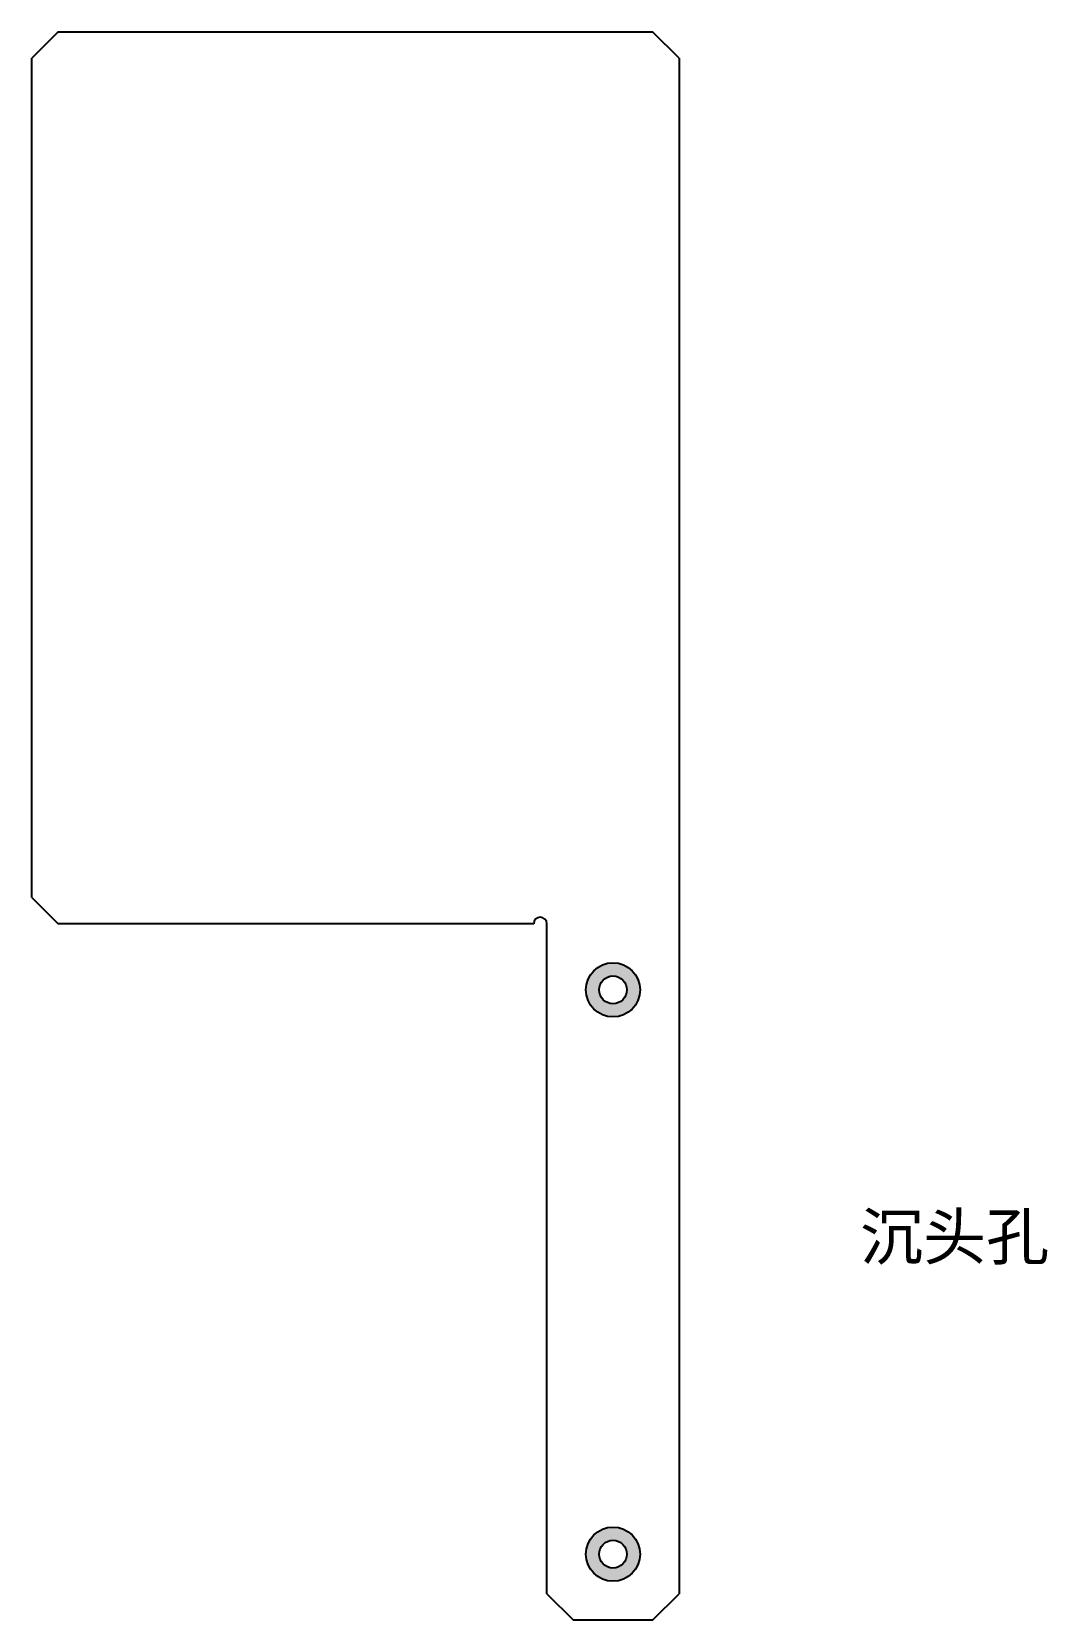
# Model space of a CAD drawing. Header units: millimetres. Extents: x -49 to 105, y -120 to 120.
import ezdxf

# ---------------------------------------------------------------- set-up
doc = ezdxf.new("R2010")
doc.units = ezdxf.units.MM

msp = doc.modelspace()

# ---------------------------------------------------------------- hatches: boundary and pattern name
h = msp.add_hatch(color=3)
h.dxf.hatch_style = 1
h.paths.add_polyline_path([(34.9, -24.8, 1), (43.1, -24.8, 1)])
h.paths.add_polyline_path([(41.1, -24.8, -1), (36.9, -24.8, -1)], flags=16)
h.paths.add_polyline_path([(34.9, -110.2, 1), (43.1, -110.2, 1)])
h.paths.add_polyline_path([(41.1, -110.2, -1), (36.9, -110.2, -1)], flags=16)

# ---------------------------------------------------------------- linework, layer by layer
at = {"color": 7, "linetype": 'Continuous', "lineweight": 25}
for p, q in [((-45, 120.2), (-49, 116.2)), ((-45, 120.2), (45, 120.2)), ((49, 116.2), (45, 120.2)), ((-49, -10.8), (-49, 116.2)), ((49, 116.2), (49, -116.2)), ((-49, -10.8), (-45, -14.8)), ((27, -14.8), (-45, -14.8)), ((29, -116.2), (29, -14.8)), ((29, -116.2), (33, -120.2)), ((45, -120.2), (49, -116.2)), ((45, -120.2), (33, -120.2))]:
    msp.add_line(p, q, dxfattribs=at)
for centre, radius in [((39, -24.8), 4.1), ((39, -24.8), 2.1), ((39, -110.2), 4.1), ((39, -110.2), 2.1)]:
    msp.add_circle(centre, radius, dxfattribs=at)
msp.add_arc((28, -14.8), 1, 0, 180, dxfattribs=at)

# ---------------------------------------------------------------- texts
at = {"insert": (76.4, -58.63), "char_height": 7, "attachment_point": 1}
msp.add_mtext_dynamic_manual_height_columns('{\\fSimSun|b0|i0|c134|p2;\\C3;沉头孔}', width=55.1109, gutter_width=17.5, heights=[0], dxfattribs=at)

doc.saveas('drawing.dxf')
